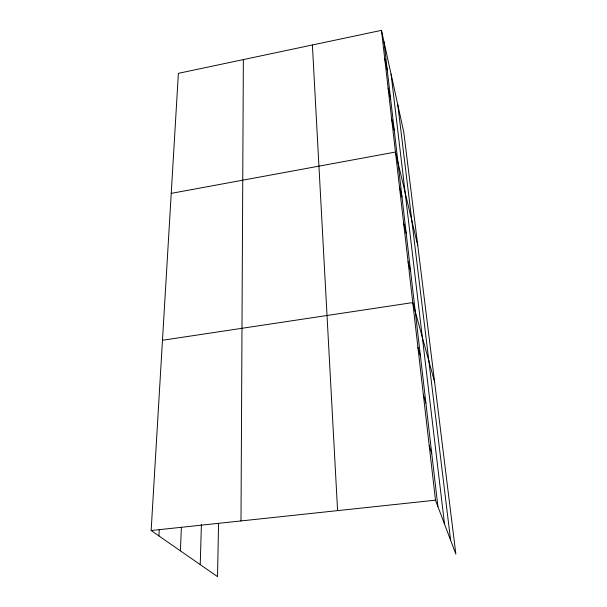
<?xml version="1.0" encoding="UTF-8"?>
<svg xmlns="http://www.w3.org/2000/svg" width="607" height="607" viewBox="0 0 607 607"><rect width="100%" height="100%" fill="white"/><g stroke="black" fill="none" stroke-linecap="round" stroke-linejoin="round"><path stroke-width="0.91" d="M240.994 520.935L243.361 59.585M218.543 523.234L217.541 576.65L151.143 530.526L178.382 73.341L381.477 30.35L403.754 132.007L455.857 554.115L435.485 500.176L381.477 30.35M200.227 564.624L201.403 524.357M180.416 550.86L181.387 527.308M158.92 535.928L159.277 529.403M171.235 193.367L395.468 152.046L417.775 245.615M162.479 340.269L412.775 302.582L434.604 381.917M151.143 530.526L435.485 500.176M429.232 445.796L431.691 453.057M423.39 394.952L425.879 402.965M417.912 347.318L420.431 355.968M408.071 261.7L410.62 271.367M403.632 223.103L406.189 233.171M399.436 186.607L401.993 197.017M391.697 119.268L394.247 130.217M388.116 88.136L390.658 99.298M384.717 58.538L387.243 69.873M397.767 104.692L450.591 540.162M391.075 74.137L444.521 524.099M383.996 41.837L437.897 506.557M312.385 44.979L337.583 510.624"/></g></svg>
